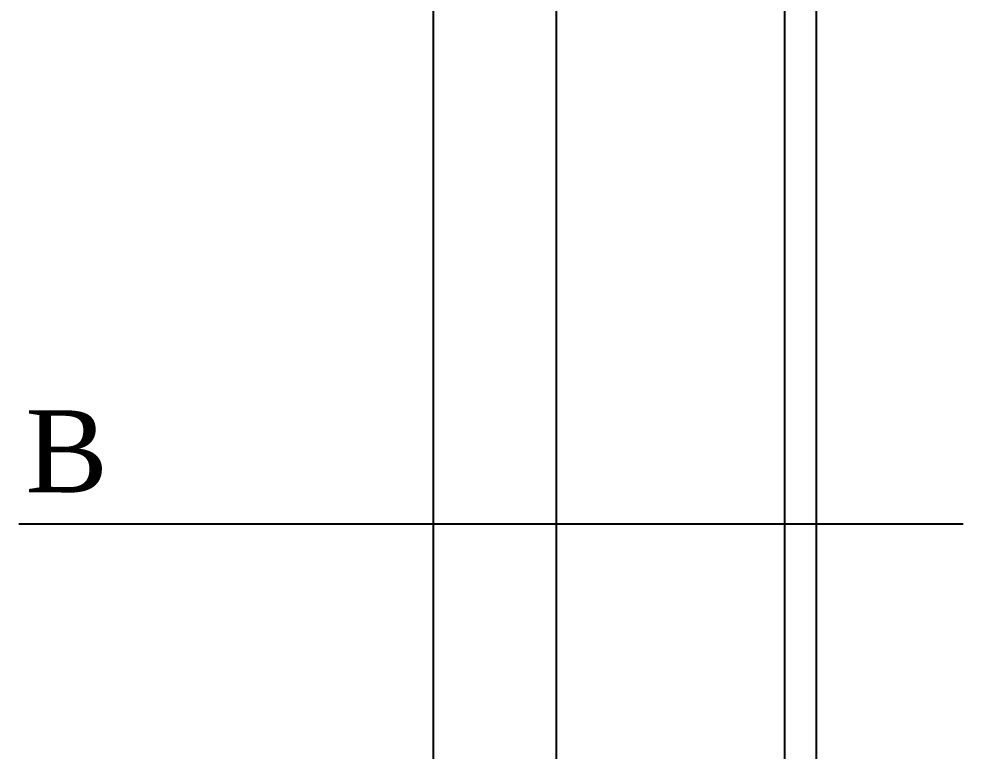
# Model space of a CAD drawing. Extents: x -873 to 2093, y -1229 to 202.
# Drawn here: x -803.2 to -683.4, y -85.2 to 7.7 of the extents above; entities that cross this region are included whole.
import ezdxf

# ---------------------------------------------------------------- set-up
doc = ezdxf.new("R2010")
doc.units = 0
doc.header["$MEASUREMENT"] = 0
doc.layers.add('PAREDE', color=1, linetype='CONTINUOUS')
doc.styles.add('TIMES', font='TIMES.TTF')

msp = doc.modelspace()

# ---------------------------------------------------------------- linework, layer by layer
at = {"layer": 'PAREDE'}
for p, q in [((-750.606949, -228.387143), (-750.606949, 115.612857)), ((-735.006949, -212.787143), (-735.006949, 100.012857)), ((-702.006949, -172.387143), (-702.006949, 73.012857)), ((-683.398503, -56.387143), (-803.196902, -56.387143))]:
    msp.add_line(p, q, dxfattribs=at)
at = {"layer": 'PAREDE', "color": 2}
msp.add_line((-706.006949, -174.787143), (-706.006949, 75.412857), dxfattribs=at)

# ---------------------------------------------------------------- texts
at = {"layer": 'PAREDE', "insert": (-802.372227, -41.944253), "char_height": 10.4, "width": 14.2603, "attachment_point": 1, "style": 'TIMES'}
msp.add_mtext('B', dxfattribs=at)

doc.saveas('drawing.dxf')
